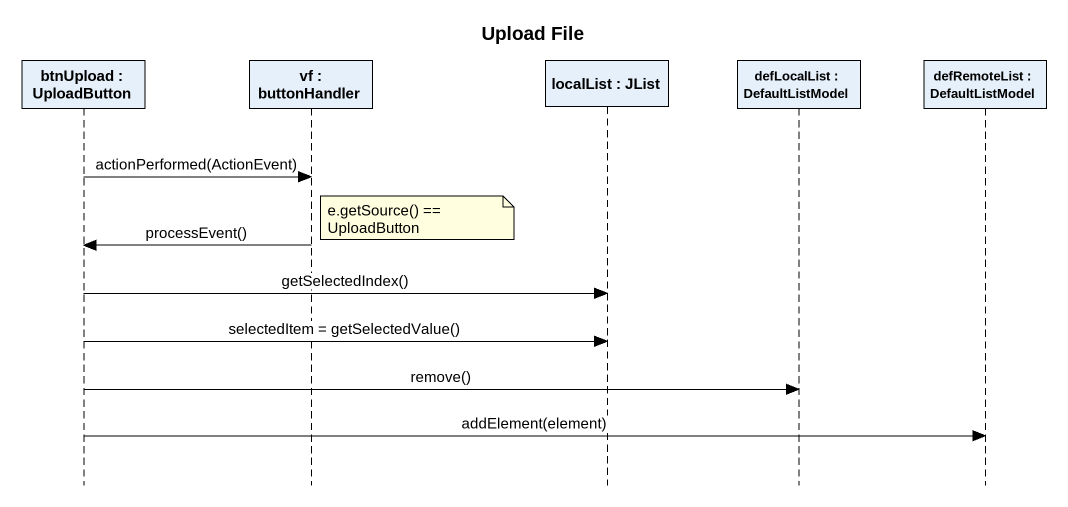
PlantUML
@startuml
title Upload File
hide footbox
participant "btnUpload : UploadButton" as btnUpload
participant "vf : buttonHandler" as vf
participant "localList : JList" as localList
participant "defLocalList : DefaultListModel" as defLocalList
participant "defRemoteList : DefaultListModel" as defRemoteList

btnUpload -> vf : actionPerformed(ActionEvent)
note right of vf : e.getSource() == UploadButton
vf -> btnUpload : processEvent()
btnUpload -> localList : getSelectedIndex()
btnUpload -> localList : selectedItem = getSelectedValue()
btnUpload -> defLocalList : remove()
btnUpload -> defRemoteList : addElement(element)
@enduml
